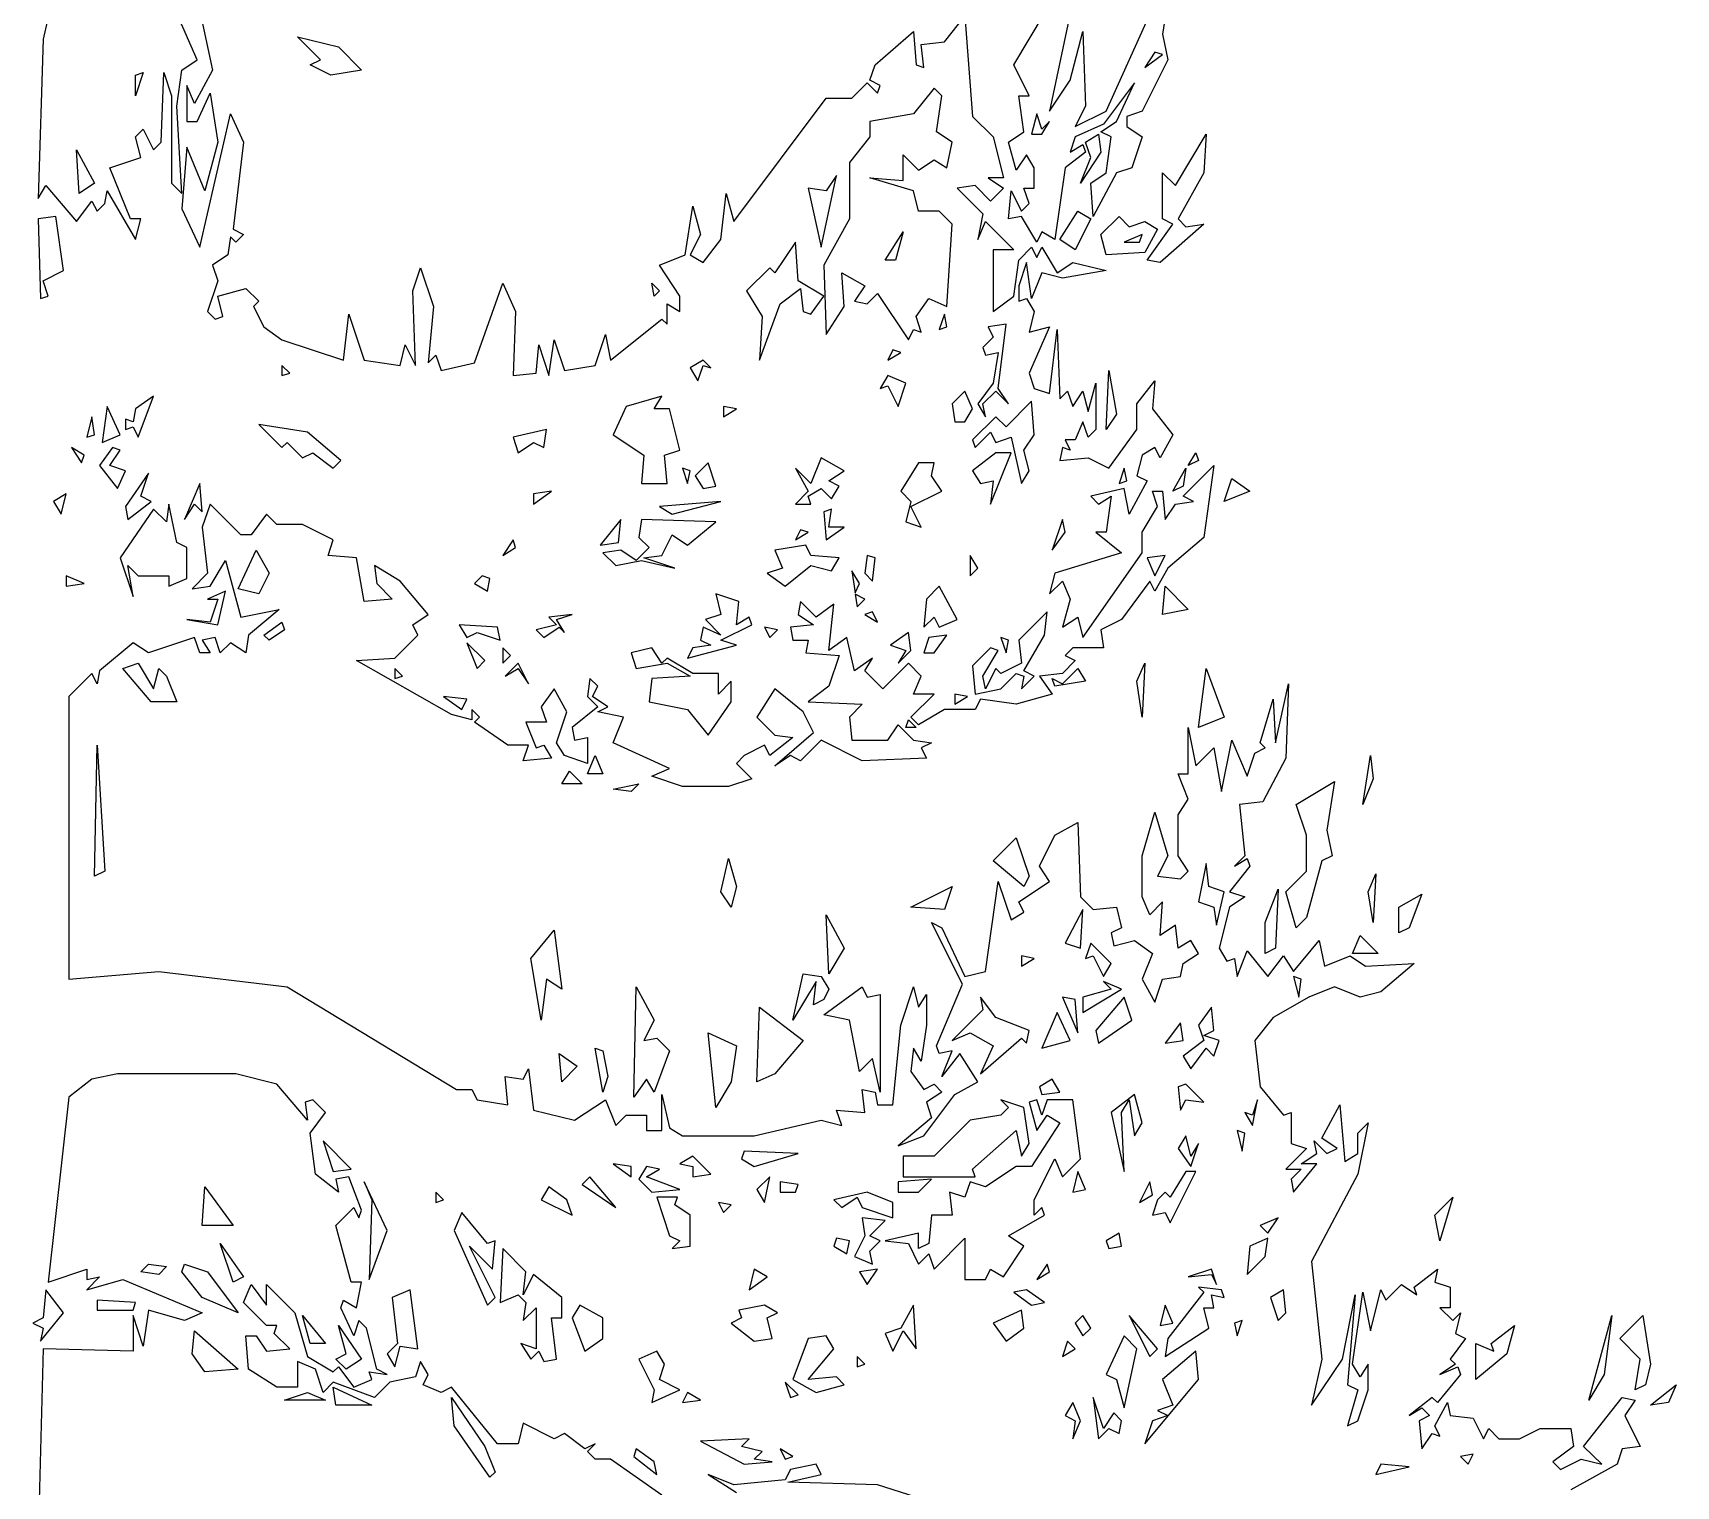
# Model space of a CAD drawing. Header units: millimetres. Extents: x -1916 to 1919, y -2 to 9002.
# Drawn here: x 12 to 1421, y 1978 to 3224 of the extents above; entities that cross this region are included whole.
import ezdxf

# ---------------------------------------------------------------- set-up
doc = ezdxf.new("R2010")
doc.units = ezdxf.units.MM
doc.layers.add('ALMOND-DRAW-PROFILE', color=7, linetype='Continuous', lineweight=25)

msp = doc.modelspace()

# ---------------------------------------------------------------- linework, layer by layer
at = {"layer": 'ALMOND-DRAW-PROFILE'}
for points in [[(29.7, 3258.3), (20.9, 3218.7), (16.5, 3082.2), (23.1, 3093.2), (49.5, 3062.4), (62.7, 3080), (67.1, 3071.2), (73.7, 3077.8), (75.9, 3088.8), (100.2, 3047), (104.6, 3064.6), (95.8, 3064.6), (78.1, 3108.6), (104.6, 3117.4), (100.2, 3135), (106.8, 3141.6), (115.6, 3124), (122.2, 3130.6), (124.4, 3190.1), (131, 3170.3), (131, 3095.4), (139.8, 3086.6), (135.4, 3161.4), (139.8, 3192.3), (153, 3201.1), (135.4, 3240.7)], [(987.4, 3264.9), (980.8, 3223.1), (985.2, 3201.1), (963.2, 3157), (950, 3152.6), (950, 3143.8), (963.2, 3135), (954.4, 3108.6), (941.2, 3104.2), (921.3, 3066.8), (919.1, 3095.4), (932.3, 3104.2), (936.8, 3135), (927.9, 3139.4), (941.2, 3148.2), (956.6, 3181.3), (930.1, 3146), (905.9, 3135), (901.5, 3121.8), (912.5, 3128.4), (914.7, 3121.8), (897.1, 3108.6), (888.3, 3047), (877.3, 3053.6), (872.9, 3044.8), (859.7, 3066.8), (848.7, 3064.6), (850.9, 3088.8), (859.7, 3071.2), (866.3, 3077.8), (861.9, 3091), (870.7, 3091), (870.7, 3108.6), (864.1, 3119.6), (855.3, 3106.4), (848.7, 3130.6), (861.9, 3139.4), (857.5, 3170.3), (866.3, 3170.3), (853.1, 3196.7), (879.5, 3240.7)], [(155.2, 3242.9), (166.2, 3192.3), (150.8, 3163.6), (144.2, 3179.1), (144.2, 3148.2), (153, 3148.2), (164, 3172.5), (170.6, 3130.6), (159.6, 3088.8), (144.2, 3126.2), (139.8, 3073.4), (155.2, 3040.4), (181.6, 3154.8), (192.6, 3130.6), (183.8, 3055.8), (192.6, 3051.4), (186, 3044.8), (181.6, 3049.2), (179.4, 3033.8), (166.2, 3025), (170.6, 3011.7), (161.8, 2985.3), (168.4, 2978.7), (175, 2980.9), (170.6, 2998.5), (194.8, 3005.1), (205.8, 2994.1), (201.4, 2989.7), (210.2, 2972.1), (225.6, 2961.1), (278.5, 2943.5), (282.9, 2983.1), (296.1, 2943.5), (326.9, 2939.1), (331.3, 2956.7), (340.1, 2939.1), (337.9, 3002.9), (344.5, 3022.7), (355.5, 2989.7), (351.1, 2941.3), (357.7, 2947.9), (362.1, 2934.7), (390.8, 2941.3), (415, 3009.5), (426, 2985.3), (423.8, 2930.3), (443.6, 2932.5), (445.8, 2956.7), (454.6, 2930.3), (459, 2961.1), (467.8, 2934.7), (494.2, 2939.1), (503, 2965.5), (507.4, 2943.5), (551.5, 2978.7), (555.9, 2974.3), (555.9, 2991.9), (566.9, 2985.3), (566.9, 2998.5), (549.3, 3025), (571.3, 3033.8), (577.9, 3075.6), (584.5, 3051.4), (575.7, 3033.8), (586.7, 3027.2), (602.1, 3047), (606.5, 3086.6), (613.1, 3062.4), (692.4, 3168.1), (714.4, 3168.1), (727.6, 3181.3), (736.4, 3172.5), (738.6, 3179.1), (729.8, 3183.5), (734.2, 3196.7), (767.2, 3225.3), (769.4, 3196.7), (776, 3194.5), (773.8, 3214.3), (793.7, 3216.5), (811.3, 3238.5), (817.9, 3152.6), (835.5, 3135), (844.3, 3099.8), (831.1, 3099.8), (844.3, 3091), (833.3, 3080), (820.1, 3093.2), (804.7, 3091), (826.7, 3069), (822.3, 3047), (828.9, 3062.4), (853.1, 3038.2), (835.5, 3038.2), (835.5, 2985.3), (853.1, 2998.5), (857.5, 3029.4), (868.5, 3040.4), (872.9, 3031.6), (877.3, 3040.4), (890.5, 3018.3), (903.7, 3027.2), (932.3, 3020.5), (894.9, 3013.9), (877.3, 3018.3), (868.5, 2996.3), (864.1, 3027.2), (857.5, 3007.3), (857.5, 2994.1), (864.1, 2996.3), (870.7, 2985.3), (866.3, 2967.7), (883.9, 2972.1), (866.3, 2932.5), (870.7, 2919.3), (883.9, 2914.9), (890.5, 2969.9), (892.7, 2910.5), (899.3, 2917.1), (903.7, 2903.9), (912.5, 2917.1), (916.9, 2899.5), (923.5, 2923.7), (923.5, 2884.1), (916.9, 2877.4), (912.5, 2890.7), (905.9, 2875.2), (897.1, 2875.2), (901.5, 2866.4), (894.9, 2868.6), (892.7, 2857.6), (916.9, 2859.8), (934.6, 2851), (958.8, 2884.1), (958.8, 2906.1), (974.2, 2925.9), (972, 2901.7), (989.6, 2879.6), (978.6, 2859.8), (974.2, 2868.6), (963.2, 2862), (958.8, 2844.4), (967.6, 2840), (952.2, 2811.4), (947.8, 2833.4), (919.1, 2826.8), (925.7, 2820.2), (936.8, 2826.8), (932.3, 2796), (923.5, 2796), (945.6, 2778.4), (888.3, 2760.8), (883.9, 2743.2), (894.9, 2754.2), (901.5, 2738.7), (894.9, 2714.5), (908.1, 2723.3), (912.5, 2705.7), (963.2, 2778.4), (963.2, 2796), (976.4, 2818), (972, 2831.2), (980.8, 2831.2), (983, 2807), (991.8, 2820.2), (1007.2, 2822.4), (998.4, 2826.8), (1024.8, 2853.2), (1016, 2791.6), (985.2, 2765.2), (974.2, 2745.4), (969.8, 2754.2), (945.6, 2721.1), (927.9, 2712.3), (930.1, 2696.9), (903.7, 2696.9), (897.1, 2690.3), (905.9, 2685.9), (894.9, 2674.9), (875.1, 2672.7), (886.1, 2657.3), (855.3, 2648.5), (824.5, 2652.9), (820.1, 2644.1), (793.7, 2644.1), (771.6, 2630.9), (765, 2637.5), (784.8, 2657.3), (767.2, 2657.3), (773.8, 2672.7), (762.8, 2683.7), (740.8, 2661.7), (725.4, 2677.1), (732, 2688.1), (716.6, 2677.1), (710, 2705.7), (694.6, 2694.7), (699, 2734.3), (683.6, 2723.3), (670.4, 2736.5), (668.2, 2725.5), (681.4, 2716.7), (661.6, 2714.5), (663.8, 2703.5), (677, 2703.5), (674.8, 2692.5), (703.4, 2690.3), (694.6, 2663.9), (677, 2650.7), (723.2, 2648.5), (712.2, 2637.5), (714.4, 2617.7), (745.2, 2617.7), (754, 2630.9), (767.2, 2617.7), (782.6, 2615.5), (773.8, 2611.1), (778.2, 2602.3), (723.2, 2600), (688, 2617.7), (670.4, 2600), (661.6, 2604.5), (648.3, 2595.6), (681.4, 2624.3), (672.6, 2641.9), (648.3, 2661.7), (632.9, 2637.5), (648.3, 2622.1), (663.8, 2619.9), (643.9, 2604.5), (639.5, 2613.3), (621.9, 2604.5), (615.3, 2597.8), (628.5, 2584.6), (608.7, 2578), (569.1, 2578), (542.7, 2586.8), (558.1, 2593.4), (509.6, 2615.5), (518.5, 2637.5), (496.4, 2641.9), (505.2, 2646.3), (492, 2655.1), (496.4, 2663.9), (489.8, 2670.5), (487.6, 2655.1), (496.4, 2646.3), (474.4, 2628.7), (476.6, 2617.7), (487.6, 2619.9), (487.6, 2597.8), (467.8, 2604.5), (461.2, 2615.5), (470, 2641.9), (459, 2661.7), (448, 2646.3), (452.4, 2633.1), (434.8, 2633.1), (443.6, 2611.1), (450.2, 2613.3), (456.8, 2602.3), (432.6, 2600), (437, 2613.3), (419.4, 2613.3), (390.8, 2633.1), (395.2, 2637.5), (388.6, 2644.1), (388.6, 2635.3), (371, 2639.7), (289.5, 2685.9), (322.5, 2688.1), (342.3, 2707.9), (337.9, 2716.7), (351.1, 2725.5), (326.9, 2754.2), (304.9, 2767.4), (307.1, 2752), (320.3, 2738.7), (296.1, 2736.5), (289.5, 2774), (265.3, 2776.2), (269.7, 2789.4), (243.3, 2802.6), (221.2, 2802.6), (212.4, 2811.4), (199.2, 2793.8), (190.4, 2793.8), (164, 2820.2), (157.4, 2800.4), (161.8, 2760.8), (148.6, 2747.6), (164, 2749.8), (177.2, 2771.8), (190.4, 2723.3), (223.4, 2729.9), (197, 2707.9), (194.8, 2692.5), (181.6, 2701.3), (172.8, 2692.5), (168.4, 2705.7), (157.4, 2703.5), (164, 2692.5), (155.2, 2692.5), (150.8, 2705.7), (111.2, 2692.5), (98, 2701.3), (69.3, 2677.1), (67.1, 2666.1), (62.7, 2674.9), (42.9, 2655.1), (42.9, 2412.9), (120, 2419.5), (230.1, 2406.3), (375.4, 2318.2), (388.6, 2318.2), (393, 2309.4), (419.4, 2305), (417.2, 2329.3), (432.6, 2327.1), (437, 2335.9), (441.4, 2300.6), (476.6, 2291.8), (503, 2309.4), (511.9, 2287.4), (520.7, 2296.2), (538.3, 2296.2), (538.3, 2283), (551.5, 2283), (551.5, 2313.8), (558.1, 2285.2), (569.1, 2278.6), (630.7, 2278.6), (688, 2291.8), (705.6, 2287.4), (701.2, 2300.6), (725.4, 2298.4), (723.2, 2318.2), (734.2, 2316), (736.4, 2305), (749.6, 2305), (756.2, 2373.3), (767.2, 2406.3), (771.6, 2388.7), (778.2, 2399.7), (778.2, 2373.3), (773.8, 2342.5), (767.2, 2353.5), (765, 2333.7), (776, 2318.2), (784.8, 2322.7), (791.4, 2316), (778.2, 2307.2), (782.6, 2294), (754, 2269.8), (776, 2278.6), (802.5, 2313.8), (822.3, 2324.9), (806.9, 2349.1), (791.4, 2329.3), (800.3, 2351.3), (789.2, 2349.1), (787, 2355.7), (809.1, 2408.5), (782.6, 2461.4), (791.4, 2456.9), (811.3, 2415.1), (828.9, 2419.5), (839.9, 2496.6), (850.9, 2463.6), (861.9, 2470.2), (857.5, 2479), (883.9, 2496.6), (875.1, 2509.8), (888.3, 2536.2), (908.1, 2547.2), (910.3, 2483.4), (921.3, 2472.4), (941.2, 2474.6), (945.6, 2456.9), (936.8, 2452.5), (939, 2441.5), (956.6, 2445.9), (972, 2434.9), (963.2, 2412.9), (974.2, 2393.1), (980.8, 2412.9), (996.2, 2415.1), (998.4, 2426.1), (1011.6, 2434.9), (1005, 2445.9), (994, 2439.3), (991.8, 2459.1), (978.6, 2450.3), (980.8, 2479), (969.8, 2468), (963.2, 2483.4), (963.2, 2518.6), (974.2, 2556), (985.2, 2518.6), (976.4, 2501), (996.2, 2498.8), (1002.8, 2505.4), (994, 2518.6), (994, 2553.8), (1002.8, 2567), (994, 2589), (1002.8, 2589), (1002.8, 2628.7), (1009.4, 2595.6), (1024.8, 2611.1), (1031.4, 2573.6), (1040.2, 2617.7), (1053.4, 2586.8), (1060, 2606.7), (1068.8, 2611.1), (1064.4, 2615.5), (1075.5, 2652.9), (1077.7, 2615.5), (1088.7, 2666.1), (1086.5, 2602.3), (1066.6, 2564.8), (1046.8, 2562.6), (1051.2, 2518.6), (1042.4, 2509.8), (1053.4, 2516.4), (1055.6, 2509.8), (1038, 2487.8), (1051.2, 2483.4), (1038, 2474.6), (1029.2, 2439.3), (1035.8, 2428.3), (1042.4, 2430.5), (1044.6, 2415.1), (1053.4, 2437.1), (1071, 2415.1), (1084.3, 2432.7), (1093.1, 2419.5), (1115.1, 2445.9), (1119.5, 2423.9), (1141.5, 2432.7), (1154.7, 2423.9), (1196.5, 2426.1), (1167.9, 2401.9), (1150.3, 2397.5), (1128.3, 2406.3), (1106.3, 2397.5), (1075.5, 2379.9), (1060, 2360.1), (1064.4, 2320.5), (1084.3, 2296.2), (1090.9, 2298.4), (1090.9, 2272), (1104.1, 2267.6), (1086.5, 2250), (1099.7, 2250), (1090.9, 2241.2), (1093.1, 2230.2), (1112.9, 2254.4), (1099.7, 2254.4), (1112.9, 2263.2), (1110.7, 2274.2), (1121.7, 2263.2), (1130.5, 2267.6), (1117.3, 2276.4), (1132.7, 2305), (1137.1, 2256.6), (1148.1, 2263.2), (1148.1, 2280.8), (1156.9, 2289.6), (1148.1, 2245.6), (1108.5, 2170.7), (1117.3, 2087.1), (1108.5, 2047.5), (1134.9, 2087.1), (1145.9, 2142.1), (1139.3, 2065.1), (1148.1, 2060.7), (1139.3, 2029.8), (1148.1, 2034.2), (1156.9, 2060.7), (1156.9, 2082.7), (1150.3, 2071.7), (1143.7, 2082.7), (1152.5, 2144.3), (1159.1, 2111.3), (1167.9, 2146.5), (1172.3, 2137.7), (1185.5, 2150.9), (1198.7, 2142.1), (1196.5, 2148.7), (1216.4, 2164.1), (1214.2, 2153.1), (1227.4, 2148.7), (1227.4, 2131.1), (1218.6, 2131.1), (1229.6, 2120.1), (1236.2, 2126.7), (1231.8, 2109.1), (1240.6, 2104.7), (1227.4, 2087.1), (1231.8, 2082.7), (1218.6, 2073.9), (1234, 2080.5), (1236.2, 2073.9), (1216.4, 2049.7), (1211.9, 2054.1), (1192.1, 2038.6), (1203.1, 2045.3), (1209.7, 2038.6), (1200.9, 2034.2), (1203.1, 2010), (1211.9, 2023.2), (1218.6, 2021), (1214.2, 2029.8), (1225.2, 2049.7), (1227.4, 2038.6), (1247.2, 2036.4), (1256, 2018.8), (1260.4, 2027.6), (1269.2, 2018.8), (1286.8, 2018.8), (1304.4, 2027.6), (1330.8, 2027.6), (1333, 2012.2), (1315.4, 1999), (1322, 1992.4), (1339.6, 2001.2), (1357.3, 1996.8), (1341.8, 2012.2), (1374.9, 2054.1), (1385.9, 2051.9), (1377.1, 2038.6), (1390.3, 2012.2), (1374.9, 2010), (1370.5, 1996.8), (1330.8, 1974.8)], [(901.5, 3240.7), (883.9, 3157), (901.5, 3183.5), (912.5, 3225.3), (914.7, 3161.4), (905.9, 3143.8), (932.3, 3157), (972, 3245.1)], [(551.5, 1970.4), (507.4, 2001.2), (494.2, 2001.2), (487.6, 2007.8), (494.2, 2014.4), (485.4, 2010), (467.8, 2023.2), (459, 2018.8), (432.6, 2032), (428.2, 2014.4), (410.6, 2014.4), (371, 2062.9), (362.1, 2058.5), (346.7, 2065.1), (351.1, 2073.9), (344.5, 2084.9), (340.1, 2071.7), (318.1, 2067.3), (304.9, 2054.1), (269.7, 2067.3), (260.9, 2058.5), (254.3, 2078.3), (238.9, 2084.9), (238.9, 2062.9), (221.2, 2062.9), (197, 2078.3), (194.8, 2106.9), (203.6, 2106.9), (212.4, 2093.7), (232.3, 2095.9), (219, 2109.1), (221.2, 2115.7), (212.4, 2115.7), (192.6, 2135.5), (199.2, 2150.9), (212.4, 2133.3), (212.4, 2150.9), (236.7, 2126.7), (247.7, 2089.3), (269.7, 2076.1), (274.1, 2080.5), (287.3, 2062.9), (302.7, 2069.5), (300.5, 2076.1), (315.9, 2073.9), (307.1, 2078.3), (298.3, 2113.5), (291.7, 2120.1), (287.3, 2106.9), (276.3, 2131.1), (278.5, 2137.7), (289.5, 2131.1), (293.9, 2153.1), (285.1, 2153.1), (271.9, 2201.6), (287.3, 2217), (291.7, 2208.2), (293.9, 2214.8), (282.9, 2243.4), (271.9, 2241.2), (274.1, 2230.2), (254.3, 2245.6), (249.9, 2280.8), (263.1, 2298.4), (252.1, 2309.4), (245.5, 2307.2), (247.7, 2291.8), (221.2, 2322.7), (186, 2331.5), (84.7, 2331.5), (62.7, 2327.1), (42.9, 2311.6), (25.3, 2153.1), (58.3, 2164.1), (58.3, 2155.3), (69.3, 2157.5), (58.3, 2146.5), (89.2, 2155.3), (157.4, 2126.7), (142, 2120.1), (111.2, 2128.9), (106.8, 2098.1), (98, 2124.5), (98, 2093.7), (20.9, 2095.9), (16.5, 1933)], [(846.5, 1944), (736.4, 1979.2), (659.4, 1981.4), (688, 1988), (683.6, 1996.8), (661.6, 1992.4), (657.2, 1983.6), (613.1, 1979.2), (591.1, 1988), (615.3, 1972.6)]]:
    msp.add_lwpolyline(points, dxfattribs=at)
for points in [[(267.5, 3187.9), (249.9, 3196.7), (258.7, 3201.1), (238.9, 3220.9), (274.1, 3212.1), (293.9, 3192.3)], [(965.4, 3194.5), (980.8, 3205.5), (974.2, 3207.7)], [(100.2, 3170.3), (100.2, 3187.9), (106.8, 3190.1)], [(762.8, 2961.1), (767.2, 2969.9), (773.8, 2967.7), (769.4, 2980.9), (780.4, 2996.3), (795.9, 2989.7), (800.3, 3060.2), (789.2, 3071.2), (771.6, 3071.2), (767.2, 3088.8), (729.8, 3099.8), (758.4, 3097.6), (758.4, 3119.6), (771.6, 3106.4), (784.8, 3115.2), (795.9, 3108.6), (800.3, 3130.6), (787, 3139.4), (791.4, 3170.3), (784.8, 3176.9), (767.2, 3154.8), (729.8, 3148.2), (729.8, 3135), (712.2, 3113), (712.2, 3064.6), (690.2, 3025), (692.4, 2965.5), (707.8, 2989.7), (705.6, 3018.3), (725.4, 3007.3), (716.6, 2994.1), (727.6, 2991.9), (736.4, 3000.7)], [(868.5, 3137.2), (877.3, 3137.2), (883.9, 3148.2), (877.3, 3141.6), (872.9, 3154.8)], [(910.3, 3095.4), (919.1, 3117.4), (914.7, 3130.6), (925.7, 3137.2), (927.9, 3121.8)], [(967.6, 3029.4), (989.6, 3060.2), (980.8, 3064.6), (980.8, 3104.2), (991.8, 3093.2), (1018.2, 3137.2), (1016, 3104.2), (994, 3064.6), (1000.6, 3058), (1016, 3060.2), (978.6, 3027.2)], [(51.7, 3086.6), (49.5, 3124), (64.9, 3095.4)], [(688, 3040.4), (701.2, 3102), (692.4, 3088.8), (677, 3091)], [(18.7, 2996.3), (25.3, 2998.5), (20.9, 3011.7), (38.5, 3020.5), (31.9, 3066.8), (16.5, 3064.6)], [(905.9, 3038.2), (892.7, 3047), (908.1, 3071.2), (919.1, 3064.6)], [(932.3, 3033.8), (927.9, 3051.4), (943.4, 3066.8), (952.2, 3058), (965.4, 3062.4), (976.4, 3055.8), (965.4, 3036)], [(635.1, 2943.5), (652.8, 2991.9), (670.4, 3005.1), (672.6, 2985.3), (679.2, 2983.1), (690.2, 2998.5), (668.2, 3011.7), (666, 3044.8), (648.3, 3018.3), (643.9, 3022.7), (624.1, 3002.9), (637.3, 2980.9)], [(743, 3029.4), (758.4, 3053.6), (751.8, 3029.4)], [(947.8, 3044.8), (961, 3044.8), (963.2, 3051.4)], [(544.9, 2998.5), (542.7, 3009.5), (549.3, 3002.9)], [(789.2, 2969.9), (795.9, 2972.1), (793.7, 2983.1)], [(828.9, 2895.1), (826.7, 2906.1), (837.7, 2917.1), (848.7, 2906.1), (839.9, 2919.3), (846.5, 2974.3), (831.1, 2972.1), (835.5, 2963.3), (826.7, 2954.5), (828.9, 2947.9), (839.9, 2950.1), (835.5, 2923.7), (822.3, 2906.1)], [(745.2, 2943.5), (756.2, 2950.1), (749.6, 2952.3)], [(225.6, 2930.3), (232.3, 2932.5), (225.6, 2939.1)], [(582.3, 2925.9), (586.7, 2939.1), (593.3, 2936.9), (586.7, 2943.5), (575.7, 2936.9)], [(932.3, 2884.1), (934.6, 2934.7), (941.2, 2897.3)], [(754, 2903.9), (760.6, 2923.7), (745.2, 2930.3), (738.6, 2919.3), (745.2, 2921.5)], [(802.5, 2890.7), (811.3, 2890.7), (817.9, 2901.7), (811.3, 2917.1), (800.3, 2906.1)], [(71.5, 2873), (86.9, 2879.6), (75.9, 2903.9)], [(102.4, 2877.4), (115.6, 2912.7), (100.2, 2901.7), (98, 2890.7), (91.4, 2892.9), (91.4, 2884.1), (98, 2886.3)], [(533.9, 2837.8), (555.9, 2837.8), (553.7, 2862), (566.9, 2866.4), (558.1, 2901.7), (544.9, 2901.7), (551.5, 2912.7), (520.7, 2903.9), (509.6, 2879.6), (536.1, 2862)], [(604.3, 2895.1), (615.3, 2901.7), (604.3, 2903.9)], [(859.7, 2837.8), (866.3, 2848.8), (861.9, 2866.4), (870.7, 2879.6), (868.5, 2908.3), (846.5, 2886.3), (837.7, 2895.1), (817.9, 2875.2), (820.1, 2868.6), (833.3, 2881.8), (837.7, 2873), (850.9, 2877.4)], [(58.3, 2877.4), (64.9, 2879.6), (62.7, 2895.1)], [(269.7, 2851), (276.3, 2857.6), (247.7, 2881.8), (205.8, 2888.5), (225.6, 2868.6), (230.1, 2873), (243.3, 2859.8), (252.1, 2864.2)], [(428.2, 2864.2), (441.4, 2873), (450.2, 2868.6), (452.4, 2884.1), (423.8, 2877.4)], [(53.9, 2855.4), (56.1, 2862), (45.1, 2868.6)], [(84.7, 2833.4), (91.4, 2848.8), (78.1, 2853.2), (86.9, 2866.4), (80.3, 2868.6), (69.3, 2853.2)], [(833.3, 2820.2), (850.9, 2864.2), (837.7, 2864.2), (817.9, 2848.8), (824.5, 2837.8), (835.5, 2840)], [(1002.8, 2853.2), (1009.4, 2864.2), (1011.6, 2857.6)], [(93.6, 2807), (113.4, 2822.4), (104.6, 2826.8), (111.2, 2846.6), (91.4, 2818)], [(573.5, 2837.8), (575.7, 2848.8), (569.1, 2851)], [(586.7, 2833.4), (597.7, 2835.6), (591.1, 2855.4), (580.1, 2844.4)], [(666, 2820.2), (679.2, 2820.2), (677, 2826.8), (688, 2833.4), (696.8, 2824.6), (703.4, 2835.6), (694.6, 2840), (707.8, 2848.8), (688, 2859.8), (679.2, 2837.8), (666, 2851), (677, 2831.2)], [(760.6, 2804.8), (773.8, 2800.4), (765, 2818), (791.4, 2831.2), (782.6, 2844.4), (784.8, 2855.4), (771.6, 2855.4), (756.2, 2831.2), (765, 2822.4)], [(943.4, 2837.8), (950, 2840), (947.8, 2851)], [(989.6, 2831.2), (1000.6, 2851), (998.4, 2835.6)], [(142, 2807), (150.8, 2820.2), (157.4, 2813.6), (155.2, 2837.8)], [(1033.6, 2822.4), (1040.2, 2842.2), (1055.6, 2831.2)], [(36.3, 2811.4), (40.7, 2829), (29.7, 2822.4)], [(98, 2740.9), (93.6, 2767.4), (102.4, 2758.6), (128.8, 2758.6), (128.8, 2749.8), (144.2, 2756.4), (144.2, 2782.8), (135.4, 2787.2), (128.8, 2820.2), (126.6, 2804.8), (115.6, 2815.8), (86.9, 2774)], [(441.4, 2820.2), (456.8, 2831.2), (441.4, 2829)], [(560.3, 2811.4), (602.1, 2822.4), (549.3, 2818)], [(498.6, 2785), (514.1, 2787.2), (516.3, 2807)], [(533.9, 2771.8), (562.5, 2765.2), (536.1, 2774), (551.5, 2776.2), (560.3, 2793.8), (573.5, 2785), (597.7, 2804.8), (533.9, 2807), (531.7, 2791.6), (540.5, 2782.8), (529.5, 2771.8), (516.3, 2780.6), (500.8, 2778.4), (511.9, 2767.4)], [(692.4, 2789.4), (707.8, 2800.4), (694.6, 2800.4), (696.8, 2815.8), (690.2, 2813.6)], [(886.1, 2780.6), (897.1, 2796), (894.9, 2807)], [(666, 2789.4), (677, 2796), (670.4, 2798.2)], [(205.8, 2743.2), (188.2, 2747.6), (203.6, 2780.6), (214.6, 2760.8)], [(415, 2776.2), (426, 2782.8), (423.8, 2789.4)], [(657.2, 2749.8), (679.2, 2767.4), (696.8, 2763), (703.4, 2774), (679.2, 2776.2), (674.8, 2785), (648.3, 2780.6), (655, 2765.2), (641.7, 2760.8)], [(732, 2754.2), (734.2, 2774), (727.6, 2776.2), (725.4, 2760.8)], [(815.7, 2758.6), (822.3, 2765.2), (815.7, 2776.2)], [(974.2, 2758.6), (983, 2776.2), (967.6, 2774)], [(717.1, 2744.1), (721, 2752), (714.4, 2763)], [(40.7, 2749.8), (56.1, 2752), (40.7, 2758.6)], [(401.8, 2745.4), (404, 2756.4), (397.4, 2758.6), (390.8, 2752)], [(776, 2714.5), (784.8, 2723.3), (789.2, 2714.5), (804.7, 2721.1), (789.2, 2749.8), (778.2, 2738.7)], [(980.8, 2725.5), (983, 2749.8), (1002.8, 2729.9)], [(144.2, 2721.1), (170.6, 2716.7), (177.2, 2745.4), (161.8, 2738.7), (170.6, 2738.7), (164, 2718.9)], [(573.5, 2688.1), (615.3, 2699.1), (602.1, 2703.5), (628.5, 2716.7), (626.3, 2723.3), (615.3, 2716.7), (617.5, 2736.5), (597.7, 2743.2), (602.1, 2725.5), (588.9, 2721.1), (602.1, 2707.9), (586.7, 2714.5), (584.5, 2703.5), (593.3, 2699.1), (577.9, 2696.9)], [(717.3, 2742.8), (718.8, 2732.1), (725.4, 2738.7)], [(450.2, 2705.7), (463.4, 2714.5), (467.8, 2710.1), (461.2, 2721.1), (474.4, 2725.5), (454.6, 2723.3), (461.2, 2716.7), (443.6, 2712.3)], [(736.4, 2718.9), (732, 2727.7), (725.4, 2725.5)], [(820.1, 2657.3), (842.1, 2661.7), (855.3, 2674.9), (861.9, 2672.7), (859.7, 2661.7), (870.7, 2672.7), (861.9, 2677.1), (879.5, 2707.9), (881.7, 2727.7), (857.5, 2703.5), (859.7, 2683.7), (842.1, 2674.9), (837.7, 2679.3), (828.9, 2661.7), (826.7, 2672.7), (839.9, 2694.7), (833.3, 2696.9), (817.9, 2681.5)], [(214.6, 2703.5), (210.2, 2707.9), (225.6, 2718.9), (227.8, 2712.3)], [(393, 2710.1), (412.8, 2703.5), (410.6, 2714.5), (377.6, 2716.7), (384.2, 2705.7)], [(643.9, 2705.7), (650.5, 2712.3), (639.5, 2714.5)], [(754, 2683.7), (765, 2694.7), (762.8, 2710.1), (747.4, 2699.1), (760.6, 2694.7)], [(776, 2692.5), (784.8, 2692.5), (795.9, 2707.9), (780.4, 2705.7)], [(846.5, 2692.5), (848.7, 2703.5), (842.1, 2705.7)], [(393, 2679.3), (399.6, 2685.9), (384.2, 2701.3)], [(415, 2683.7), (421.6, 2690.3), (415, 2696.9)], [(591.1, 2622.1), (610.9, 2650.7), (610.9, 2668.3), (599.9, 2657.3), (599.9, 2674.9), (577.9, 2674.9), (555.9, 2688.1), (551.5, 2683.7), (542.7, 2696.9), (525.1, 2692.5), (529.5, 2679.3), (555.9, 2683.7), (575.7, 2672.7), (542.7, 2670.5), (540.5, 2650.7), (573.5, 2644.1)], [(113.4, 2650.7), (89.2, 2679.3), (102.4, 2683.7), (115.6, 2661.7), (120, 2679.3), (126.6, 2672.7), (135.4, 2650.7)], [(322.5, 2670.5), (329.1, 2672.7), (322.5, 2679.3)], [(437, 2666.1), (428.2, 2683.7), (417.2, 2672.7), (428.2, 2679.3)], [(888.3, 2663.9), (886.1, 2670.5), (894.9, 2666.1), (908.1, 2679.3), (914.7, 2668.3)], [(963.2, 2637.5), (958.8, 2668.3), (965.4, 2683.7)], [(1011.6, 2628.7), (1018.2, 2679.3), (1033.6, 2637.5)], [(379.8, 2644.1), (384.2, 2652.9), (364.3, 2655.1)], [(802.5, 2648.5), (813.5, 2655.1), (802.5, 2657.3)], [(760.6, 2628.7), (762.8, 2635.3), (769.4, 2628.7)], [(64.9, 2501), (67.1, 2613.3), (73.7, 2505.4)], [(487.6, 2589), (494.2, 2604.5), (500.8, 2589)], [(1152.5, 2562.6), (1159.1, 2604.5), (1161.3, 2584.6)], [(465.6, 2580.2), (472.2, 2591.2), (483.2, 2580.2)], [(509.6, 2575.8), (531.7, 2580.2), (525.1, 2573.6)], [(1095.3, 2456.9), (1086.5, 2487.8), (1104.1, 2505.4), (1104.1, 2536.2), (1095.3, 2562.6), (1128.3, 2582.4), (1121.7, 2540.6), (1126.1, 2518.6), (1117.3, 2514.2), (1104.1, 2465.8)], [(861.9, 2492.2), (835.5, 2514.2), (855.3, 2534), (866.3, 2501)], [(610.9, 2474.6), (602.1, 2487.8), (608.7, 2516.4), (615.3, 2492.2)], [(1027, 2459.1), (1033.6, 2487.8), (1020.4, 2492.2), (1018.2, 2512), (1011.6, 2479), (1024.8, 2474.6)], [(1161.3, 2461.4), (1156.9, 2487.8), (1163.5, 2503.2)], [(765, 2474.6), (800.3, 2492.2), (793.7, 2472.4)], [(1068.8, 2434.9), (1068.8, 2461.4), (1079.9, 2490), (1077.7, 2439.3)], [(1183.3, 2452.5), (1183.3, 2474.6), (1203.1, 2485.6), (1192.1, 2456.9)], [(694.6, 2417.3), (692.4, 2468), (707.8, 2439.3)], [(897.1, 2443.7), (910.3, 2439.3), (912.5, 2472.4)], [(448, 2377.7), (439.2, 2430.5), (459, 2454.7), (465.6, 2404.1), (452.4, 2412.9)], [(919.1, 2443.7), (914.7, 2430.5), (921.3, 2432.7), (930.1, 2415.1), (936.8, 2426.1)], [(1143.7, 2434.9), (1150.3, 2450.3), (1165.7, 2434.9)], [(859.7, 2423.9), (870.7, 2430.5), (859.7, 2432.7)], [(663.8, 2377.7), (672.6, 2417.3), (688, 2415.1), (694.6, 2404.1), (690.2, 2395.3), (681.4, 2390.9), (683.6, 2410.7)], [(912.5, 2384.3), (945.6, 2404.1), (930.1, 2410.7), (936.8, 2404.1), (912.5, 2397.5)], [(1097.5, 2397.5), (1099.7, 2412.9), (1093.1, 2415.1)], [(527.3, 2311.6), (529.5, 2406.3), (544.9, 2377.7), (536.1, 2360.1), (547.1, 2362.3), (558.1, 2351.3), (544.9, 2316), (538.3, 2327.1)], [(738.6, 2316), (732, 2344.7), (721, 2333.7), (712.2, 2377.7), (690.2, 2382.1), (723.2, 2406.3), (727.6, 2397.5), (738.6, 2399.7)], [(824.5, 2331.5), (859.7, 2362.3), (864.1, 2357.9), (866.3, 2368.9), (837.7, 2379.9), (824.5, 2397.5), (826.7, 2386.5), (800.3, 2360.1), (815.7, 2366.7), (835.5, 2355.7)], [(908.1, 2366.7), (905.9, 2395.3), (894.9, 2397.5)], [(925.7, 2357.9), (954.4, 2377.7), (947.8, 2397.5), (923.5, 2368.9)], [(632.9, 2324.9), (635.1, 2388.7), (672.6, 2360.1), (648.3, 2331.5)], [(877.3, 2353.5), (901.5, 2360.1), (890.5, 2384.3)], [(1005, 2335.9), (1018.2, 2353.5), (1024.8, 2346.9), (1029.2, 2360.1), (1016, 2364.5), (1024.8, 2368.9), (1022.6, 2388.7), (1011.6, 2373.3), (1016, 2360.1), (998.4, 2346.9)], [(983, 2357.9), (998.4, 2360.1), (996.2, 2375.5)], [(500.8, 2316), (494.2, 2353.5), (500.8, 2351.3), (505.2, 2329.3)], [(597.7, 2302.8), (591.1, 2366.7), (615.3, 2355.7), (610.9, 2324.9)], [(465.6, 2324.9), (463.4, 2349.1), (478.8, 2338.1)], [(877.3, 2313.8), (892.7, 2316), (886.1, 2327.1), (875.1, 2320.5)], [(947.8, 2247.8), (945.6, 2298.4), (952.2, 2309.4), (956.6, 2278.6), (963.2, 2289.6), (956.6, 2313.8), (936.8, 2298.4)], [(996.2, 2300.6), (1000.6, 2309.4), (1016, 2307.2), (1000.6, 2322.7), (994, 2320.5)], [(811.3, 2155.3), (828.9, 2155.3), (833.3, 2164.1), (844.3, 2157.5), (861.9, 2184), (848.7, 2192.8), (879.5, 2210.4), (877.3, 2217), (870.7, 2210.4), (870.7, 2223.6), (888.3, 2258.8), (894.9, 2243.4), (910.3, 2258.8), (903.7, 2309.4), (881.7, 2309.4), (877.3, 2296.2), (872.9, 2309.4), (866.3, 2307.2), (872.9, 2283), (881.7, 2296.2), (892.7, 2289.6), (868.5, 2252.2), (855.3, 2252.2), (828.9, 2234.6), (815.7, 2239), (811.3, 2225.8), (798.1, 2230.2), (800.3, 2210.4), (782.6, 2210.4), (780.4, 2186.2), (771.6, 2181.8), (771.6, 2195), (743, 2188.4), (762.8, 2186.2), (771.6, 2168.5), (780.4, 2177.3), (784.8, 2164.1), (811.3, 2190.6)], [(758.4, 2243.4), (820.1, 2243.4), (817.9, 2250), (855.3, 2283), (859.7, 2261), (866.3, 2272), (861.9, 2302.8), (842.1, 2309.4), (848.7, 2302.8), (842.1, 2296.2), (815.7, 2291.8), (784.8, 2261), (758.4, 2261)], [(1057.8, 2287.4), (1062.2, 2309.4), (1057.8, 2296.2), (1051.2, 2298.4)], [(1049, 2265.4), (1051.2, 2280.8), (1044.6, 2283)], [(269.7, 2247.8), (285.1, 2250), (260.9, 2274.2)], [(1005, 2252.2), (1011.6, 2272), (1005, 2261), (1000.6, 2278.6), (994, 2267.6)], [(525.1, 2243.4), (525.1, 2252.2), (509.6, 2254.4)], [(577.9, 2243.4), (593.3, 2245.6), (577.9, 2261), (566.9, 2254.4), (577.9, 2252.2)], [(630.7, 2252.2), (668.2, 2263.2), (621.9, 2265.4), (619.7, 2258.8)], [(511.9, 2217), (489.8, 2243.4), (483.2, 2236.8)], [(542.7, 2230.2), (566.9, 2232.4), (538.3, 2243.4), (549.3, 2250), (538.3, 2252.2), (531.7, 2241.2)], [(639.5, 2221.4), (643.9, 2243.4), (632.9, 2232.4)], [(754, 2230.2), (771.6, 2230.2), (782.6, 2241.2), (754, 2239)], [(903.7, 2230.2), (914.7, 2232.4), (908.1, 2247.8)], [(987.4, 2203.8), (1009.4, 2247.8), (1000.6, 2247.8), (987.4, 2225.8), (983, 2230.2), (976.4, 2223.6), (972, 2210.4), (983, 2212.6)], [(157.4, 2201.6), (159.6, 2234.6), (183.8, 2201.6)], [(300.5, 2155.3), (315.9, 2197.2), (296.1, 2239), (302.7, 2223.6)], [(357.7, 2221.4), (364.3, 2223.6), (357.7, 2230.2)], [(448, 2223.6), (474.4, 2210.4), (470, 2223.6), (454.6, 2234.6)], [(652.8, 2230.2), (666, 2230.2), (668.2, 2236.8), (652.8, 2239)], [(749.6, 2208.2), (749.6, 2221.4), (727.6, 2230.2), (699, 2223.6), (705.6, 2217), (718.8, 2225.8), (723.2, 2217)], [(961, 2221.4), (972, 2228), (969.8, 2239)], [(401.8, 2133.3), (408.4, 2139.9), (386.4, 2184), (406.2, 2164.1), (408.4, 2188.4), (401.8, 2186.2), (379.8, 2212.6), (373.2, 2197.2)], [(560.3, 2181.8), (575.7, 2184), (575.7, 2210.4), (562.5, 2219.2), (564.7, 2225.8), (547.1, 2225.8), (558.1, 2192.8), (566.9, 2188.4)], [(604.3, 2212.6), (610.9, 2219.2), (599.9, 2221.4)], [(1218.6, 2188.4), (1214.2, 2210.4), (1229.6, 2225.8)], [(732, 2168.5), (729.8, 2179.5), (738.6, 2188.4), (729.8, 2192.8), (743, 2206), (723.2, 2208.2), (725.4, 2192.8), (716.6, 2175.1)], [(1071, 2195), (1079.9, 2208.2), (1064.4, 2201.6)], [(183.8, 2153.1), (172.8, 2186.2), (192.6, 2157.5)], [(710, 2177.3), (712.2, 2188.4), (701.2, 2190.6), (699, 2184)], [(934.6, 2181.8), (945.6, 2184), (943.4, 2195), (932.3, 2188.4)], [(1053.4, 2159.7), (1068.8, 2175.1), (1071, 2190.6), (1055.6, 2184)], [(439.2, 2087.1), (445.8, 2093.7), (450.2, 2084.9), (461.2, 2087.1), (456.8, 2122.3), (465.6, 2122.3), (465.6, 2139.9), (441.4, 2159.7), (432.6, 2142.1), (434.8, 2161.9), (415, 2181.8), (412.8, 2135.5), (428.2, 2142.1), (434.8, 2135.5), (432.6, 2120.1), (443.6, 2131.1), (443.6, 2095.9), (430.4, 2100.3)], [(104.6, 2161.9), (111.2, 2168.5), (126.6, 2166.3), (120, 2159.7)], [(188.2, 2126.7), (157.4, 2139.9), (139.8, 2161.9), (142, 2168.5), (161.8, 2161.9)], [(626.3, 2146.5), (641.7, 2157.5), (630.7, 2164.1)], [(727.6, 2150.9), (736.4, 2164.1), (721, 2161.9)], [(872.9, 2155.3), (883.9, 2161.9), (881.7, 2168.5)], [(1027, 2150.9), (1022.6, 2164.1), (1002.8, 2157.5), (1022.6, 2159.7)], [(18.7, 2102.5), (38.5, 2126.7), (23.1, 2146.5), (20.9, 2122.3), (12.1, 2117.9), (20.9, 2113.5)], [(322.5, 2080.5), (326.9, 2098.1), (342.3, 2095.9), (335.7, 2146.5), (320.3, 2139.9), (324.7, 2100.3), (315.9, 2091.5)], [(868.5, 2133.3), (879.5, 2135.5), (864.1, 2146.5), (853.1, 2144.3)], [(983, 2089.3), (1020.4, 2113.5), (1016, 2131.1), (1024.8, 2131.1), (1022.6, 2142.1), (1033.6, 2139.9), (1031.4, 2146.5), (1011.6, 2148.7), (1016, 2144.3), (985.2, 2104.7)], [(1079.9, 2120.1), (1086.5, 2126.7), (1084.3, 2146.5), (1073.3, 2139.9)], [(67.1, 2128.9), (98, 2128.9), (100.2, 2135.5), (67.1, 2137.7)], [(485.4, 2093.7), (500.8, 2104.7), (500.8, 2122.3), (481, 2133.3), (474.4, 2122.3)], [(630.7, 2102.5), (646.1, 2104.7), (641.7, 2122.3), (650.5, 2126.7), (639.5, 2133.3), (617.5, 2128.9), (619.7, 2122.3), (610.9, 2117.9)], [(749.6, 2093.7), (758.4, 2111.3), (769.4, 2095.9), (767.2, 2133.3), (756.2, 2113.5), (743, 2109.1)], [(846.5, 2102.5), (861.9, 2113.5), (859.7, 2128.9), (835.5, 2117.9)], [(978.6, 2115.7), (989.6, 2117.9), (983, 2133.3)], [(263.1, 2100.3), (249.9, 2100.3), (243.3, 2124.5)], [(280.7, 2078.3), (271.9, 2087.1), (280.7, 2091.5), (274.1, 2115.7), (293.9, 2087.1)], [(912.5, 2106.9), (919.1, 2113.5), (912.5, 2124.5), (905.9, 2117.9)], [(969.8, 2089.3), (976.4, 2095.9), (952.2, 2124.5)], [(1044.6, 2106.9), (1049, 2120.1), (1042.4, 2117.9)], [(1249.4, 2069.5), (1249.4, 2100.3), (1264.8, 2093.7), (1262.6, 2100.3), (1282.4, 2115.7), (1275.8, 2091.5)], [(1346.2, 2051.9), (1366.1, 2124.5), (1359.5, 2073.9)], [(1385.9, 2060.7), (1390.3, 2087.1), (1372.7, 2104.7), (1392.5, 2124.5), (1399.1, 2082.7), (1394.7, 2065.1)], [(188.2, 2078.3), (159.6, 2076.1), (148.6, 2091.5), (150.8, 2111.3)], [(683.6, 2058.5), (707.8, 2065.1), (701.2, 2071.7), (677, 2069.5), (699, 2095.9), (692.4, 2106.9), (677, 2104.7), (663.8, 2069.5)], [(894.9, 2089.3), (905.9, 2095.9), (899.3, 2102.5)], [(947.8, 2045.3), (958.8, 2095.9), (947.8, 2106.9), (932.3, 2073.9), (941.2, 2069.5)], [(542.7, 2049.7), (566.9, 2060.7), (549.3, 2069.5), (553.7, 2082.7), (547.1, 2093.7), (531.7, 2087.1), (544.9, 2060.7)], [(718.8, 2080.5), (725.4, 2082.7), (718.8, 2089.3)], [(965.4, 2014.4), (1011.6, 2069.5), (1009.4, 2093.7), (980.8, 2069.5), (989.6, 2047.5), (976.4, 2043.1), (985.2, 2038.6), (972, 2034.2)], [(227.8, 2051.9), (247.7, 2058.5), (263.1, 2051.9)], [(271.9, 2047.5), (269.7, 2062.9), (302.7, 2047.5)], [(569.1, 2049.7), (584.5, 2051.9), (573.5, 2058.5)], [(661.6, 2054.1), (668.2, 2056.3), (657.2, 2067.3)], [(1399.1, 2047.5), (1421.1, 2065.1), (1414.5, 2049.7)], [(404, 1985.8), (373.2, 2029.8), (371, 2054.1), (399.6, 2012.2), (408.4, 1990.2)], [(903.7, 2018.8), (910.3, 2034.2), (903.7, 2049.7), (897.1, 2038.6), (905.9, 2034.2)], [(925.7, 2018.8), (934.6, 2027.6), (943.4, 2023.2), (945.6, 2034.2), (939, 2040.9), (930.1, 2027.6), (921.3, 2054.1)], [(621.9, 1996.8), (646.1, 1999), (630.7, 2001.2), (637.3, 2007.8), (619.7, 2012.2), (626.3, 2018.8), (584.5, 2016.6)], [(547.1, 1988), (544.9, 1999), (529.5, 2010), (527.3, 2003.4)], [(657.2, 2001.2), (663.8, 2003.4), (652.8, 2010)], [(1242.8, 1996.8), (1247.2, 2005.6), (1236.2, 2003.4)], [(1163.5, 1988), (1192.1, 1994.6), (1167.9, 1996.8)]]:
    msp.add_lwpolyline(points, close=True, dxfattribs=at)

doc.saveas('drawing.dxf')
